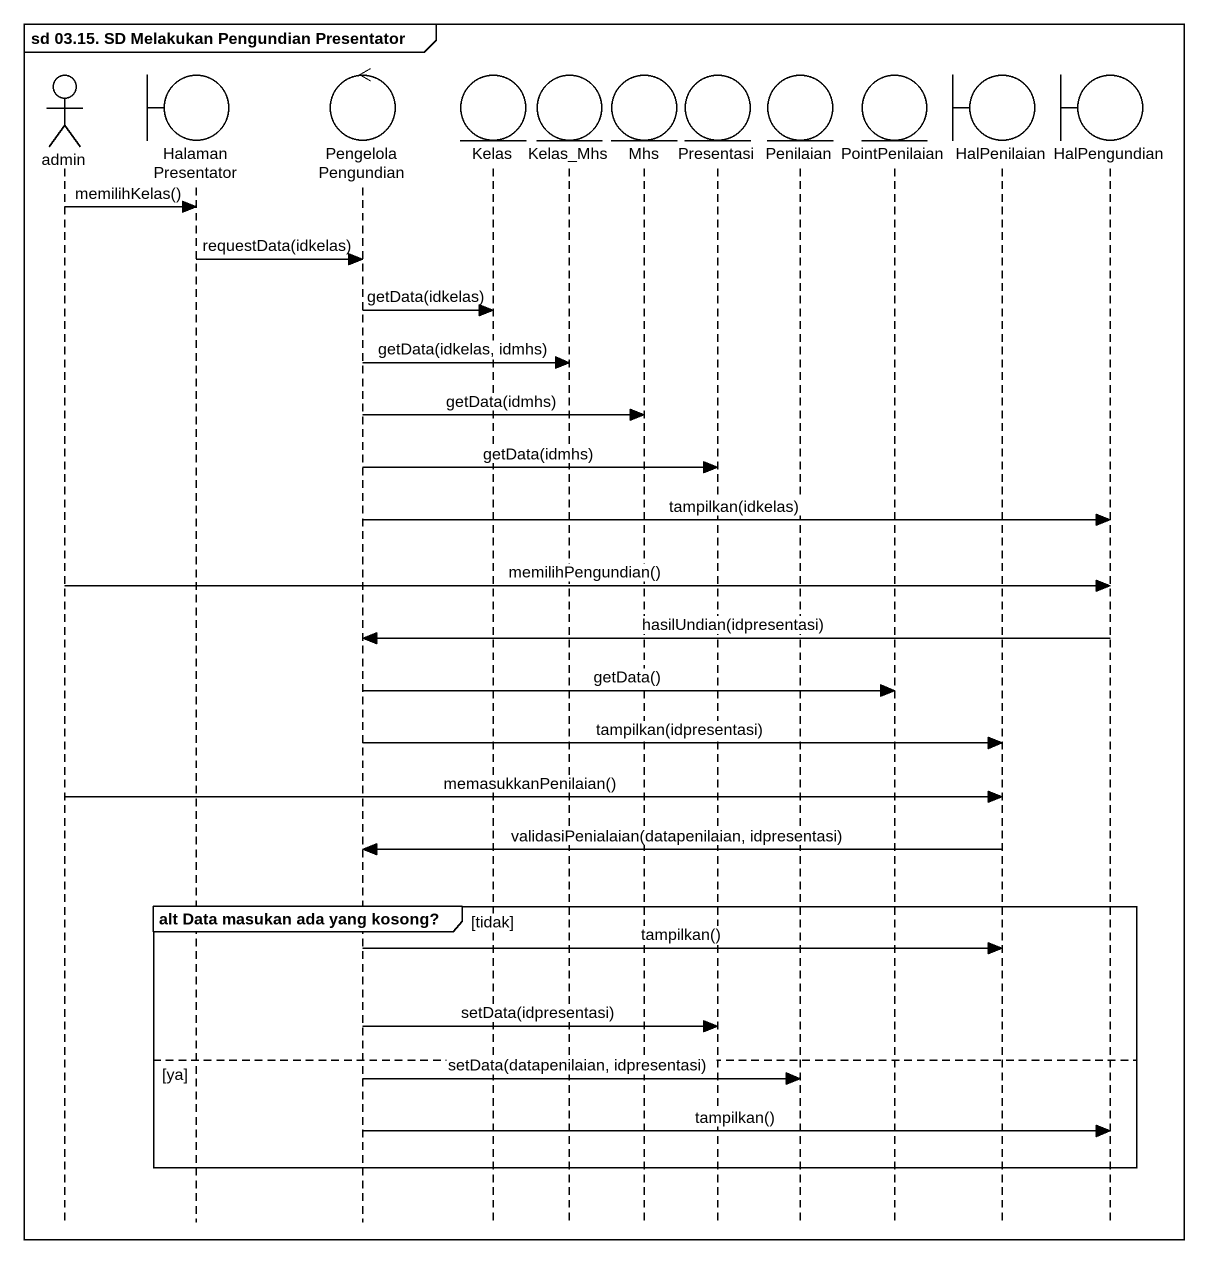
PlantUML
@startuml
mainframe sd 03.15. SD Melakukan Pengundian Presentator
hide footbox
actor admin
boundary HalamanPresentator
control PengelolaPengundian
entity Kelas
entity Kelas_Mhs
entity Mhs
entity Presentasi
entity Penilaian
entity PointPenilaian
boundary HalPenilaian
boundary HalPengundian

admin -> HalamanPresentator : memilihKelas()
HalamanPresentator -> PengelolaPengundian : requestData(idkelas)
PengelolaPengundian -> Kelas : getData(idkelas)
PengelolaPengundian -> Kelas_Mhs : getData(idkelas, idmhs)
PengelolaPengundian -> Mhs : getData(idmhs)
PengelolaPengundian -> Presentasi : getData(idmhs)
PengelolaPengundian -> HalPengundian : tampilkan(idkelas)
admin -> HalPengundian : memilihPengundian()
HalPengundian -> PengelolaPengundian : hasilUndian(idpresentasi)
PengelolaPengundian -> PointPenilaian : getData()
PengelolaPengundian -> HalPenilaian : tampilkan(idpresentasi)
admin -> HalPenilaian : memasukkanPenilaian()
HalPenilaian -> PengelolaPengundian : validasiPenialaian(datapenilaian, idpresentasi)
group alt Data masukan ada yang kosong? [tidak]
  PengelolaPengundian -> HalPenilaian : tampilkan()
  PengelolaPengundian -> Presentasi : setData(idpresentasi)
else ya
  PengelolaPengundian -> Penilaian : setData(datapenilaian, idpresentasi)
  PengelolaPengundian -> HalPengundian : tampilkan()
end
@enduml
